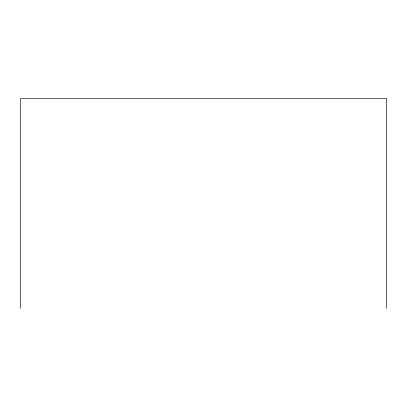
<?xml version="1.0" encoding="UTF-8"?>
<svg xmlns="http://www.w3.org/2000/svg" width="407" height="407" viewBox="0 0 407 407"><rect width="100%" height="100%" fill="white"/><g stroke="black" fill="none" stroke-linecap="round" stroke-linejoin="round"><path stroke-width="0.61" d="M386.65 308.328L386.65 98.672L20.35 98.672L20.35 308.328"/></g></svg>
